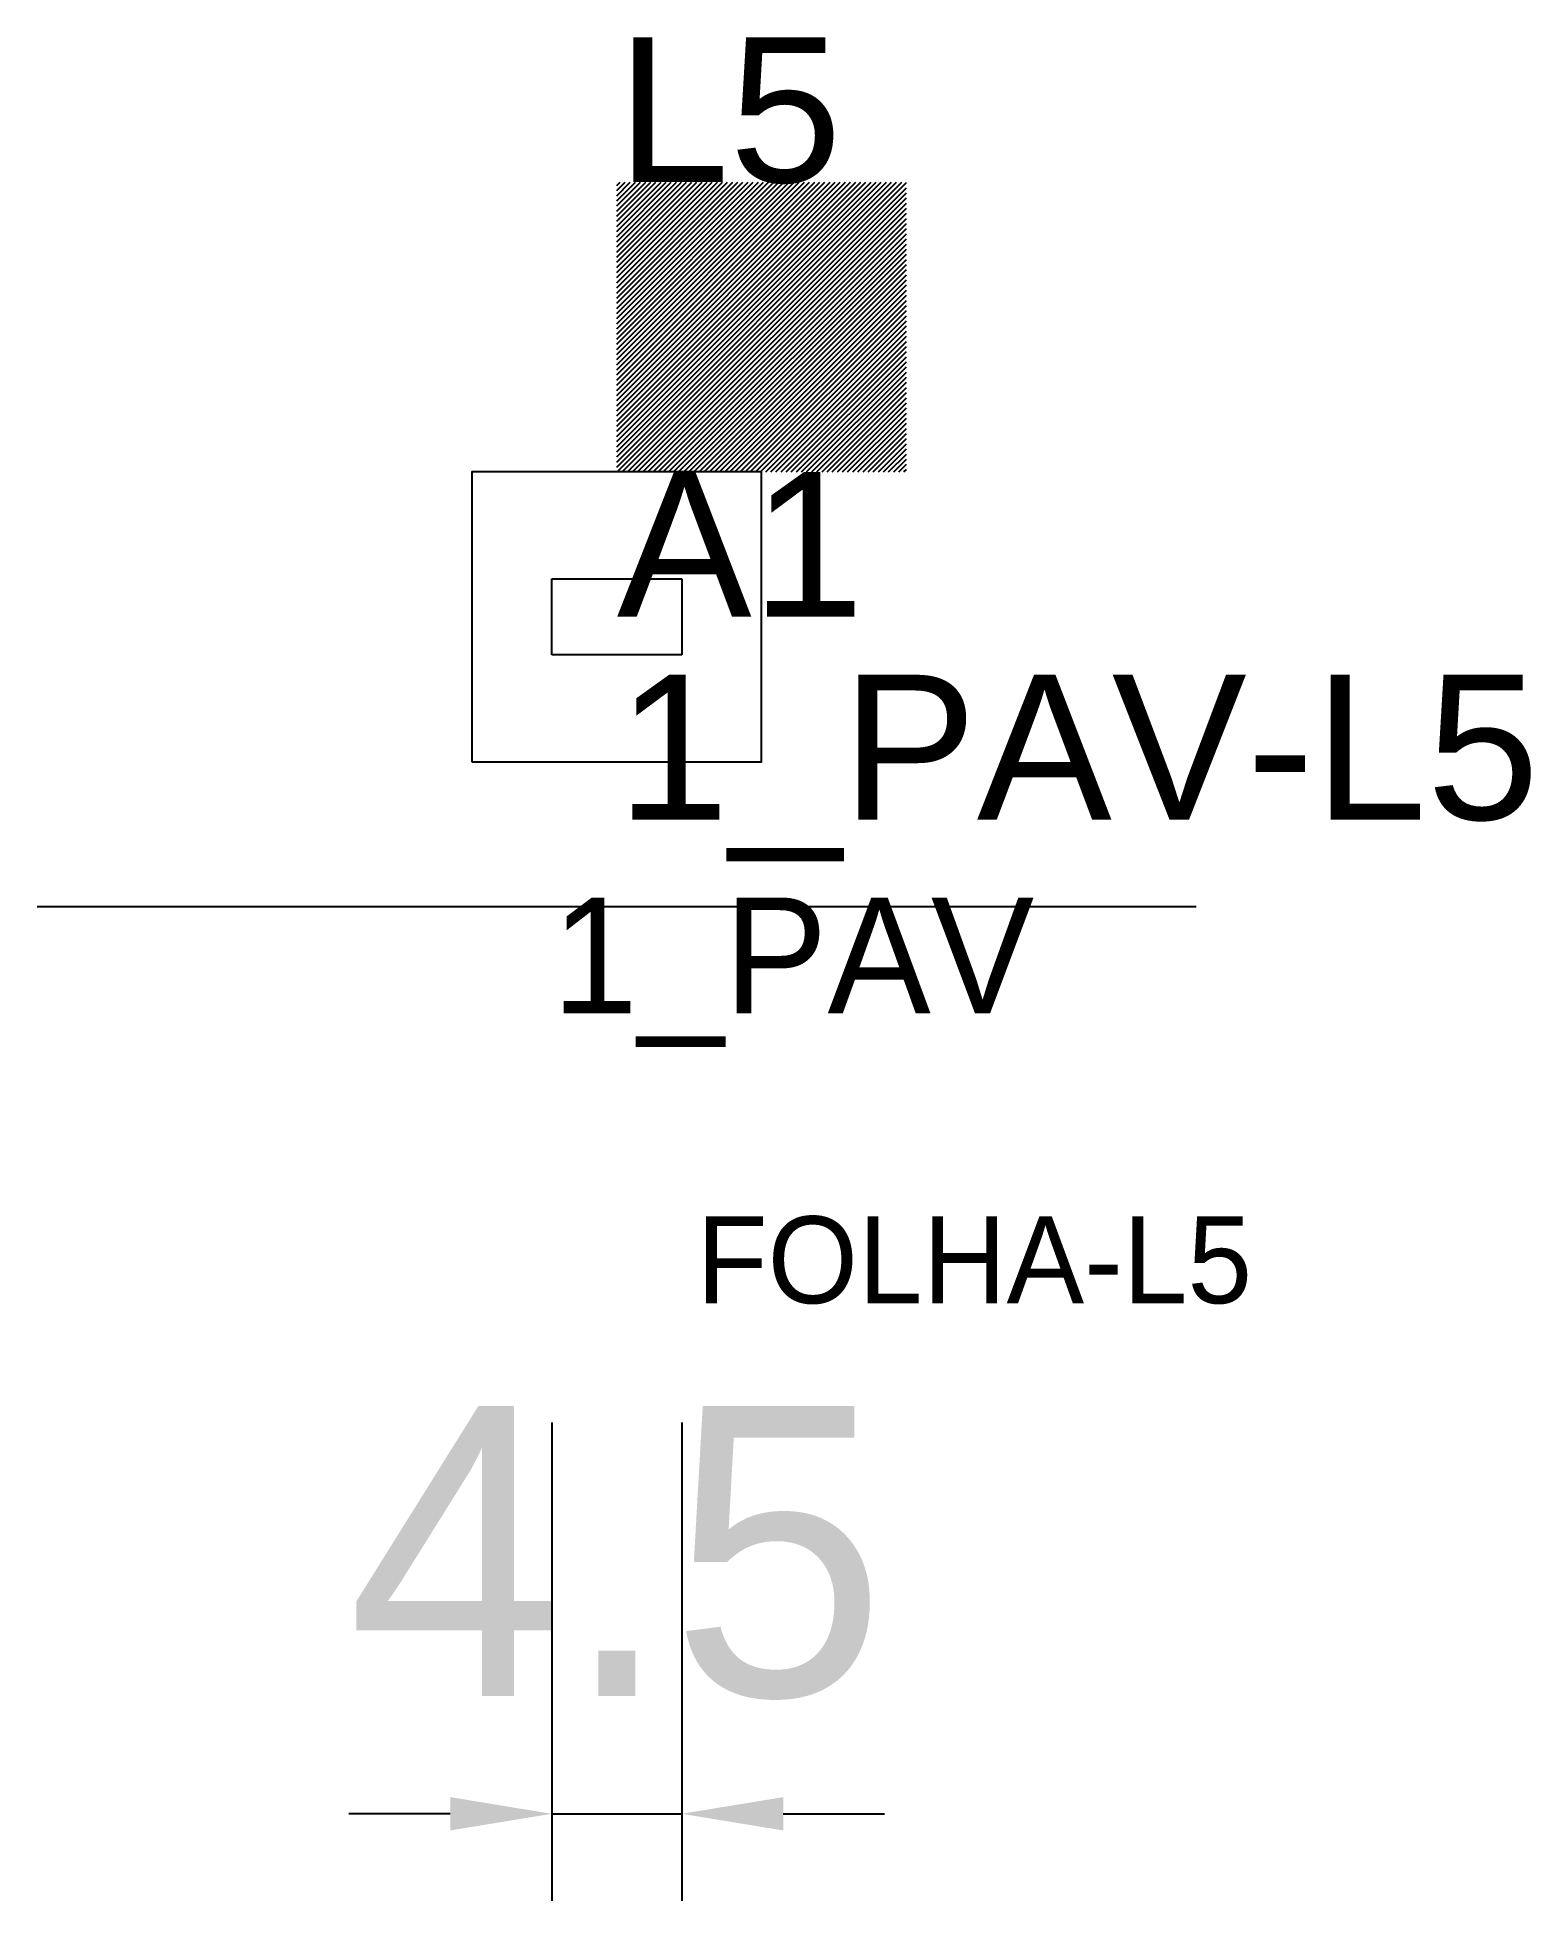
# Model space of a CAD drawing. Header units: metres. Extents: x 204.4 to 256, y 155.9 to 220.2.
import ezdxf

# ---------------------------------------------------------------- set-up
doc = ezdxf.new("R2010")
doc.units = ezdxf.units.M
for name, color, linetype in [('3', 3, 'CONTINUOUS'), ('AUX00', 7, 'CONTINUOUS'), ('COTA', 241, 'CONTINUOUS'), ('FOLHA', 255, 'CONTINUOUS'), ('Hachura', 251, 'CONTINUOUS'), ('NOMENCLATURA', 7, 'CONTINUOUS'), ('Nível', 160, 'CONTINUOUS'), ('Painéis', 200, 'CONTINUOUS'), ('Pilares', 5, 'CONTINUOUS'), ('REAPROVEITAMENTO', 251, 'CONTINUOUS'), ('SARR_2.2x7', 40, 'CONTINUOUS')]:
    doc.layers.add(name, color=color, linetype=linetype)
doc.styles.add('ARIAL', font='Arial.ttf')
doc.styles.add('STR_STANDARD', font='arial.ttf')
doc.dimstyles.new('EZ DXF', dxfattribs={"dimtxt": 10, "dimasz": 3.5, "dimexe": 3, "dimexo": 1.5, "dimgap": 1, "dimtad": 1, "dimdec": 1, "dimdsep": 46, "dimcen": 2.5, "dimazin": 3, "dimtfac": 1, "dimtmove": 0, "dimatfit": 3})

msp = doc.modelspace()

# ---------------------------------------------------------------- hatches: boundary and pattern name
at = {"layer": 'Hachura'}
h = msp.add_hatch(dxfattribs=at)
h.set_pattern_fill('ANSI31', scale=50)
h.paths.add_polyline_path([(222.2, 201.5), (226.689954, 201.5), (226.689954, 198.87991), (222.2, 198.87991)])
h = msp.add_hatch(dxfattribs=at)
h.set_pattern_fill('ANSI31', scale=50)
h.paths.add_polyline_path([(222.2, 201.5), (226.689954, 201.5), (226.689954, 198.87991), (222.2, 198.87991)])
at = {"layer": 'Reaproveitamento'}
h = msp.add_hatch(dxfattribs=at)
h.set_pattern_fill('SOLID')
h.paths.add_polyline_path([(224.444977, 205.189955), (234.444977, 205.189955), (234.444977, 215.189955), (224.444977, 215.189955)])
h = msp.add_hatch(dxfattribs=at)
h.set_pattern_fill('SOLID')
h.paths.add_polyline_path([(224.444977, 205.189955), (234.444977, 205.189955), (234.444977, 215.189955), (224.444977, 215.189955)])

# ---------------------------------------------------------------- linework, layer by layer
at = {"layer": 'Painéis', "color": 200}
for p, q in [((222.2, 201.5), (226.689954, 201.5)), ((222.2, 198.87991), (222.2, 201.5)), ((222.2, 201.5), (226.689954, 201.5)), ((222.2, 198.87991), (222.2, 201.5)), ((226.689954, 201.5), (226.689954, 198.87991)), ((226.689954, 201.5), (226.689954, 198.87991)), ((226.689954, 198.87991), (222.2, 198.87991)), ((226.689954, 198.87991), (222.2, 198.87991))]:
    msp.add_line(p, q, dxfattribs=at)
at = {"layer": 'Pilares'}
msp.add_lwpolyline([(219.444977, 195.189955), (229.444977, 195.189955), (229.444977, 205.189955), (219.444977, 205.189955)], close=True, dxfattribs=at)
msp.add_lwpolyline([(219.444977, 195.189955), (229.444977, 195.189955), (229.444977, 205.189955), (219.444977, 205.189955)], close=True, dxfattribs=at)
at = {"layer": 'SARR_2.2x7'}
msp.add_line((204.444977, 190.189955), (244.444977, 190.189955), dxfattribs=at)
msp.add_line((204.444977, 190.189955), (244.444977, 190.189955), dxfattribs=at)

# ---------------------------------------------------------------- texts
at = {"layer": '3', "style": 'STR_STANDARD'}
msp.add_text('A1', height=5, dxfattribs=at).set_placement((224.444977, 200.189955))
msp.add_text('A1', height=5, dxfattribs=at).set_placement((224.444977, 200.189955))
at = {"layer": 'AUX00', "style": 'STR_STANDARD'}
msp.add_text('1_PAV-L5', height=5, dxfattribs=at).set_placement((224.444977, 193.189955))
msp.add_text('1_PAV-L5', height=5, dxfattribs=at).set_placement((224.444977, 193.189955))
at = {"layer": 'FOLHA'}
msp.add_text('FOLHA-L5', height=3, dxfattribs=at).set_placement((227.2, 176.5))
msp.add_text('FOLHA-L5', height=3, dxfattribs=at).set_placement((227.2, 176.5))
at = {"layer": 'NOMENCLATURA', "insert": (224.444977, 220.189955), "char_height": 5, "attachment_point": 1, "style": 'ARIAL'}
msp.add_mtext('L5', dxfattribs=at)
msp.add_mtext('L5', dxfattribs=at)
at = {"layer": 'Nível'}
msp.add_text('1_PAV', height=4, dxfattribs=at).set_placement((222.2, 186.5))
msp.add_text('1_PAV', height=4, dxfattribs=at).set_placement((222.2, 186.5))

# ---------------------------------------------------------------- dimensions: what is measured, and where the dimension line sits
at = {"layer": 'COTA'}
msp.add_linear_dim(base=(222.2, 158.87991), p1=(222.2, 173.87991), p2=(226.689954, 173.87991), dimstyle='EZ DXF', dxfattribs=at).render()
msp.add_linear_dim(base=(222.2, 158.87991), p1=(222.2, 173.87991), p2=(226.689954, 173.87991), dimstyle='EZ DXF', dxfattribs=at).render()

doc.saveas('drawing.dxf')
